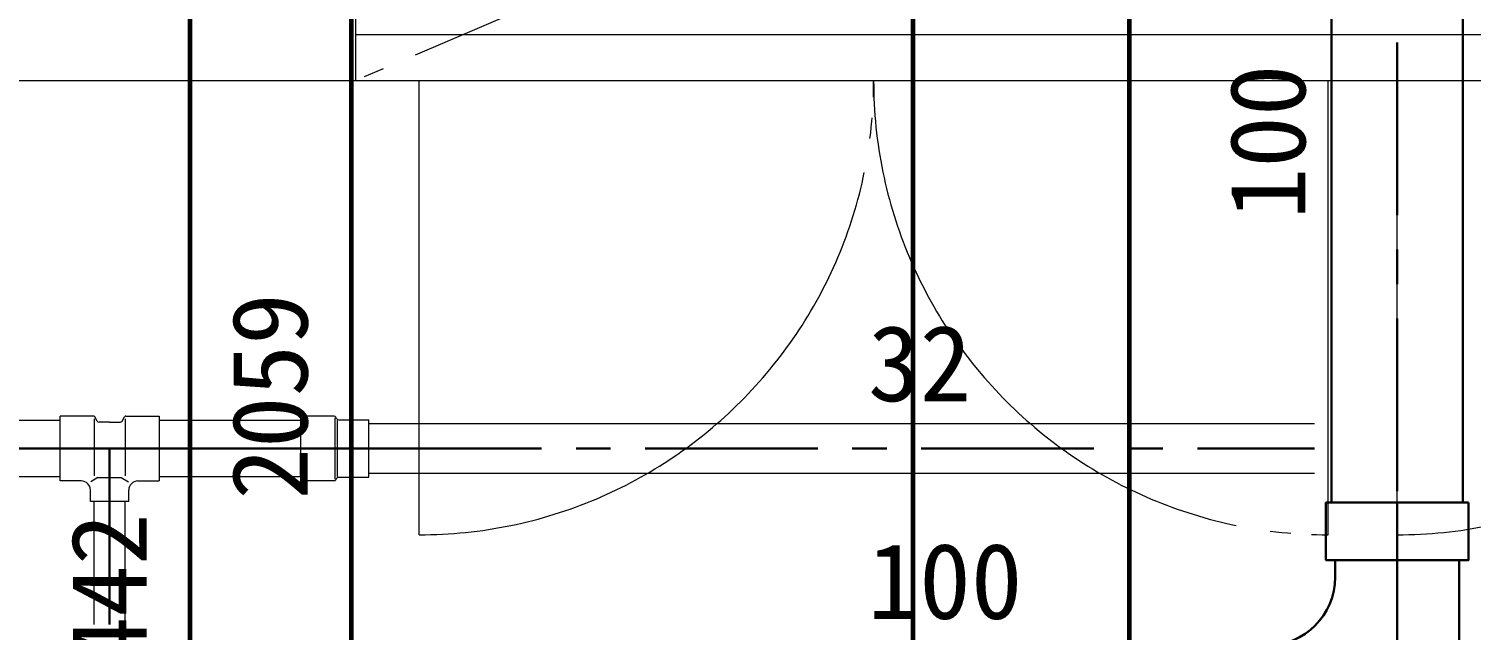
# Model space of a CAD drawing. Units: millimetres at full size, sheet at 1:30. Extents: x -16828 to 149130, y 47892 to 100313.
# Drawn here: x 3596 to 4849, y 62318 to 62841 of the extents above; entities that cross this region are included whole.
import ezdxf
from ezdxf.enums import TextEntityAlignment as Align

# ---------------------------------------------------------------- set-up
doc = ezdxf.new("R2010")
doc.units = ezdxf.units.MM
doc.header["$LTSCALE"] = 30
doc.linetypes.add('CHAIN1', pattern=[8, 5, -1, 1, -1])
doc.linetypes.add('LONG_DOUBLE_CHAIN', pattern=[21.8, 18, -1, 0.6, -0.6, 0.6, -1])
for name, color, linetype, lineweight in [('3-4_AIHO30-厨房機器', 7, 'Continuous', 15), ('3-7_AIHO47-厨房機器アウトライン', 7, 'Continuous', 15), ('3-8_AIHO30-厨房機器LL', 7, 'Continuous', 15), ('3-9_AIHO32-厨房機器補助線', 7, 'LONG_DOUBLE_CHAIN', 15), ('9-9_配管－汚水１：硬質塩ビ管（ＤＶ）', 2, 'Continuous', 30), ('9-B_配管－給湯１２：ＨＴＬＰ（ＵＸ）', 3, 'Continuous', 20), ('9-E_配管－給湯１：ＣＵＰ(Ｍ)', 1, 'Continuous', 60)]:
    doc.layers.add(name, color=color, linetype=linetype, lineweight=lineweight)
doc.styles.add('ＭＳ ゴシック', font='')
doc.styles.get('ＭＳ ゴシック').set_extended_font_data('MS Gothic')

msp = doc.modelspace()

# ---------------------------------------------------------------- linework, layer by layer
at = {"layer": '3-4_AIHO30-厨房機器'}
msp.add_line((3879.96, 62795.86), (5629.96, 62795.86), dxfattribs=at)
msp.add_lwpolyline([(2079.96, 62795.86), (3879.96, 62795.86), (3879.96, 63545.86), (2079.96, 63545.86)], close=True, dxfattribs=at)
msp.add_lwpolyline([(3879.96, 62795.86), (3879.96, 63545.86), (5629.96, 63545.86)], dxfattribs=at)
at = {"layer": '3-7_AIHO47-厨房機器アウトライン'}
msp.add_lwpolyline([(2079.96, 62795.86), (3879.96, 62795.86), (3879.96, 63545.86), (2079.96, 63545.86)], close=True, dxfattribs=at)
at = {"layer": '3-8_AIHO30-厨房機器LL'}
msp.add_line((3879.96, 62835.86), (5629.96, 62835.86), dxfattribs=at)
at = {"layer": '3-9_AIHO32-厨房機器補助線'}
for p, q in [((5629.96, 63545.86), (3879.96, 62795.86)), ((3934.96, 62400.86), (3934.96, 62795.86)), ((4724.96, 62400.86), (4724.96, 62795.86)), ((4784.96, 62400.86), (4784.96, 62795.86))]:
    msp.add_line(p, q, dxfattribs=at)
for centre, start, end in [((3934.96, 62795.86), 270, 0), ((4724.96, 62795.86), 180, 270), ((4784.96, 62795.86), 270, 0)]:
    msp.add_arc(centre, 395, start, end, dxfattribs=at)
at = {"layer": '9-9_配管－汚水１：硬質塩ビ管（ＤＶ）'}
for p, q in [((4727.96, 63068.86), (4727.96, 62428.86)), ((4841.96, 62428.86), (4841.96, 63068.86)), ((4731.06, 62363.9), (4731.06, 62378.86)), ((4838.86, 62378.86), (4838.86, 62205.86))]:
    msp.add_line(p, q, dxfattribs=at)
at = {"layer": '9-9_配管－汚水１：硬質塩ビ管（ＤＶ）', "linetype": 'CHAIN1'}
for p, q in [((4784.96, 63068.86), (4784.96, 62428.86)), ((4784.96, 62428.86), (4784.96, 62250.86))]:
    msp.add_line(p, q, dxfattribs=at)
at = {"layer": '9-9_配管－汚水１：硬質塩ビ管（ＤＶ）'}
msp.add_lwpolyline([(4846.96, 62428.86), (4722.96, 62428.86), (4722.96, 62378.86), (4846.96, 62378.86)], close=True, dxfattribs=at)
msp.add_arc((4671.78, 62363.9), 59.28, 270, 0, dxfattribs=at)
at = {"layer": '9-B_配管－給湯１２：ＨＴＬＰ（ＵＸ）'}
for p, q in [((3622.96, 62500.16), (3510.46, 62500.16)), ((3651.77, 62504.11), (3622.96, 62504.11)), ((3622.96, 62447.61), (3622.96, 62504.11)), ((3652.54, 62501.65), (3652.54, 62452.02)), ((3655.09, 62499.7), (3653.09, 62503.33)), ((3665.96, 62498.66), (3656.84, 62498.66)), ((3665.96, 62498.66), (3675.08, 62498.66)), ((3676.83, 62499.7), (3678.83, 62503.33)), ((3679.38, 62501.65), (3679.38, 62452.02)), ((3680.15, 62504.11), (3708.96, 62504.11)), ((3708.96, 62504.11), (3708.96, 62447.61)), ((3831.87, 62500.16), (3708.96, 62500.16)), ((3831.87, 62503.86), (3831.87, 62447.86)), ((3861.16, 62503.86), (3831.87, 62503.86)), ((3861.75, 62502.46), (3861.75, 62449.26)), ((3863.16, 62501.87), (3862.47, 62503.1)), ((3863.73, 62500.24), (3863.73, 62451.48)), ((3864.9, 62500.86), (3891.37, 62500.86)), ((3891.37, 62450.86), (3891.37, 62500.86)), ((4712.96, 62497.21), (3891.37, 62497.21)), ((3510.46, 62451.56), (3622.96, 62451.56)), ((3641.36, 62447.61), (3622.96, 62447.61)), ((3655.82, 62450.56), (3649.66, 62446.86)), ((3690.56, 62447.61), (3708.96, 62447.61)), ((3708.96, 62451.56), (3831.87, 62451.56)), ((3861.16, 62447.86), (3831.87, 62447.86)), ((3863.16, 62449.85), (3862.47, 62448.62)), ((3864.9, 62450.86), (3891.37, 62450.86)), ((3891.37, 62454.51), (4712.96, 62454.51)), ((3649.36, 62429.86), (3649.36, 62439.61)), ((3682.56, 62429.86), (3682.56, 62439.61)), ((3682.56, 62429.86), (3649.36, 62429.86)), ((3652.36, 62429.86), (3652.36, 62322.86)), ((3679.56, 62322.86), (3679.56, 62429.86))]:
    msp.add_line(p, q, dxfattribs=at)
at = {"layer": '9-B_配管－給湯１２：ＨＴＬＰ（ＵＸ）', "color": 2, "linetype": 'CHAIN1', "lineweight": 30}
for p, q in [((3510.46, 62475.86), (3622.96, 62475.86)), ((3622.96, 62475.86), (3665.96, 62475.86)), ((3708.96, 62475.86), (3665.96, 62475.86)), ((3665.96, 62429.86), (3665.96, 62475.86)), ((3708.96, 62475.86), (3831.87, 62475.86)), ((3831.87, 62475.86), (3861.62, 62475.86)), ((3891.37, 62475.86), (3861.62, 62475.86)), ((3891.37, 62475.86), (4712.96, 62475.86)), ((3665.96, 62322.86), (3665.96, 62429.86))]:
    msp.add_line(p, q, dxfattribs=at)
at = {"layer": '9-B_配管－給湯１２：ＨＴＬＰ（ＵＸ）'}
msp.add_lwpolyline([(3655.82, 62450.56), (3676.1, 62450.56), (3682.26, 62446.86)], dxfattribs=at)
for centre, radius, start, end in [((3651.77, 62502.61), 1.5, 28.83097, 90), ((3656.84, 62500.66), 2, 208.83097, 270), ((3675.08, 62500.66), 2, 270, 331.16903), ((3680.15, 62502.61), 1.5, 90, 151.16903), ((3861.16, 62502.36), 1.5, 29.53878, 90), ((3864.9, 62502.86), 2, 209.53878, 270), ((3641.36, 62439.61), 8, 0, 90), ((3690.56, 62439.61), 8, 90, 180), ((3861.16, 62449.36), 1.5, 270, 330.46122), ((3864.9, 62448.86), 2, 90, 150.46122)]:
    msp.add_arc(centre, radius, start, end, dxfattribs=at)
at = {"layer": '9-E_配管－給湯１：ＣＵＰ(Ｍ)'}
for p, q in [((3736.1, 61108.86), (3736.1, 63550.86)), ((3875.79, 63550.86), (3875.79, 61491.86)), ((4363.87, 63550.86), (4363.87, 60902.75)), ((4552.44, 60583.86), (4552.44, 63550.86))]:
    msp.add_line(p, q, dxfattribs=at)

# ---------------------------------------------------------------- texts
at = {"layer": '9-9_配管－汚水１：硬質塩ビ管（ＤＶ）', "color": 7, "style": 'ＭＳ ゴシック'}
msp.add_text('100', height=65.98, rotation=90, dxfattribs=at).set_placement((4724.96, 62675.17), align=Align.BOTTOM_LEFT)
msp.add_text('100', height=65.98, dxfattribs=at).set_placement((4324.65, 62307.86), align=Align.BOTTOM_LEFT)
at = {"layer": '9-B_配管－給湯１２：ＨＴＬＰ（ＵＸ）', "color": 7, "style": 'ＭＳ ゴシック'}
msp.add_text('32', height=65.98, dxfattribs=at).set_placement((4325.07, 62497.21), align=Align.BOTTOM_LEFT)
at = {"layer": '9-E_配管－給湯１：ＣＵＰ(Ｍ)', "style": 'ＭＳ ゴシック'}
for s, p in [('2059', (3857.79, 62431.36)), ('2442', (3718.1, 62239.86))]:
    msp.add_text(s, height=65.98, rotation=90, dxfattribs=at).set_placement(p, align=Align.BOTTOM_LEFT)

doc.saveas('drawing.dxf')
